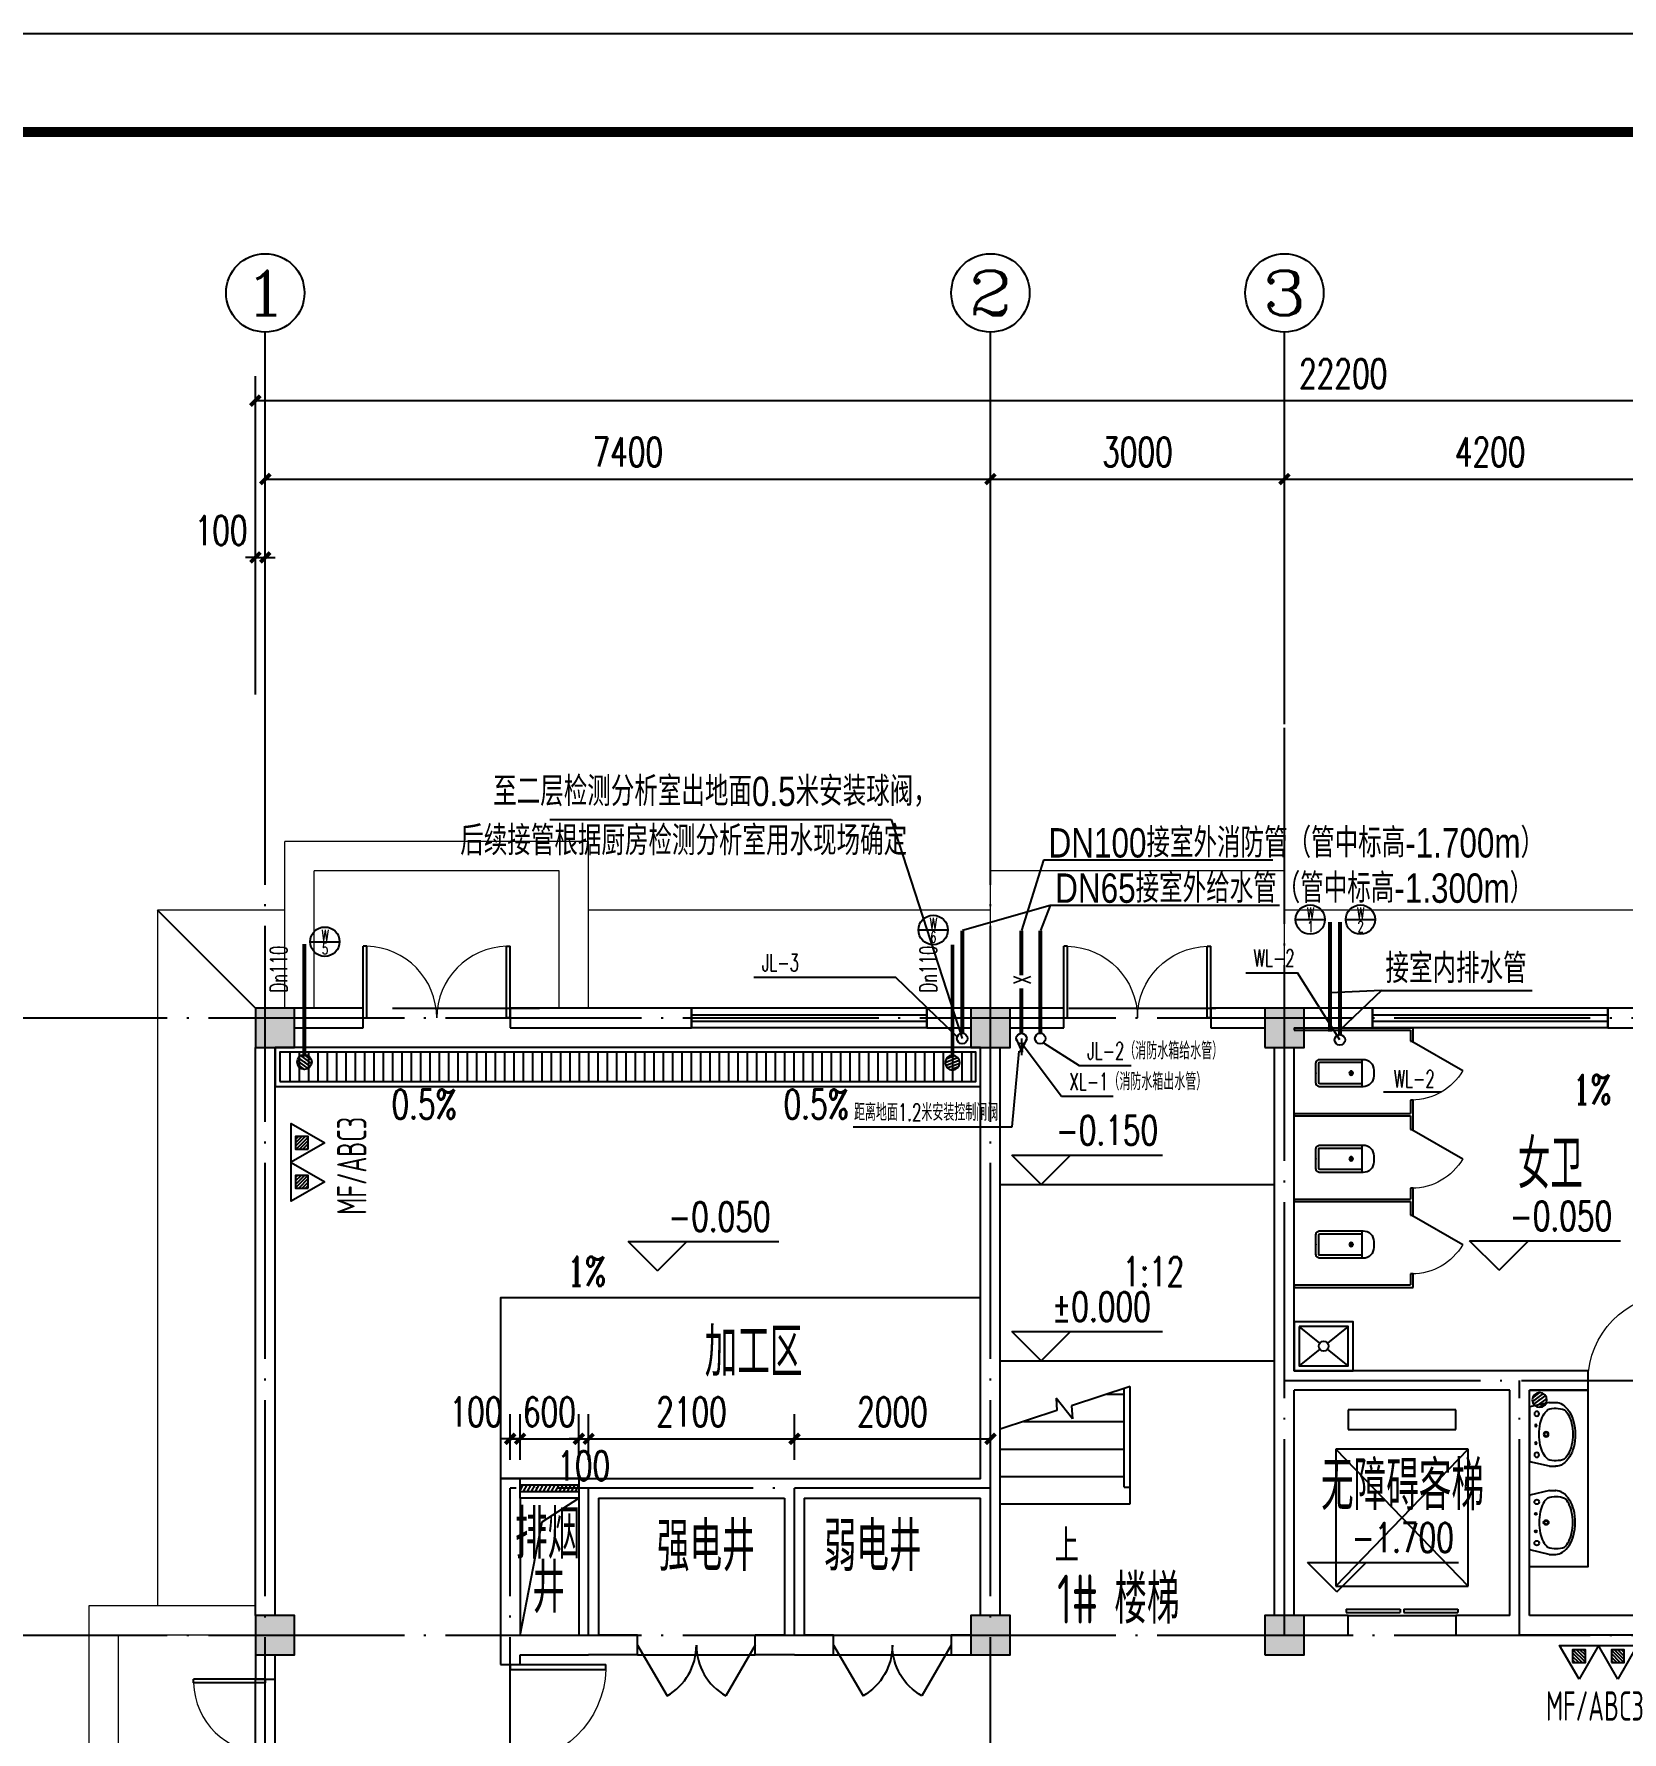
# Model space of a CAD drawing. Extents: x 6128144 to 12201635, y -1670122 to -706096.
# Drawn here: x 6305283 to 6321488, y -728671 to -711340 of the extents above; entities that cross this region are included whole.
import ezdxf
from ezdxf.enums import TextEntityAlignment as Align

# ---------------------------------------------------------------- set-up
doc = ezdxf.new("R2010")
doc.units = 0
doc.header["$LTSCALE"] = 1000
doc.header["$MEASUREMENT"] = 0
doc.linetypes.add('DASH', pattern=[0.35, 0.25, -0.1])
doc.linetypes.add('DOTE', pattern=[2.42, 2, -0.2, 0.02, -0.2])
doc.layers.get('0').update_dxf_attribs({"linetype": 'CONTINUOUS'})
doc.layers.get('Defpoints').update_dxf_attribs({"linetype": 'CONTINUOUS'})
for name, color, linetype in [('AXIS', 3, 'CONTINUOUS'), ('AXIS_TEXT', 7, 'CONTINUOUS'), ('COLUMN', 9, 'CONTINUOUS'), ('DIM_ELEV', 3, 'CONTINUOUS'), ('DIM_SYMB', 3, 'CONTINUOUS'), ('DOTE', 252, 'CONTINUOUS'), ('LATRINE', 6, 'CONTINUOUS'), ('LVTRY', 6, 'CONTINUOUS'), ('PIPE-给水', 3, 'CONTINUOUS'), ('PUB_DIM', 3, 'CONTINUOUS'), ('PUB_HATCH', 8, 'CONTINUOUS'), ('PUB_TEXT', 7, 'CONTINUOUS'), ('PUB_TITLE', 4, 'CONTINUOUS'), ('STAIR', 5, 'CONTINUOUS'), ('TEXT_污水', 7, 'CONTINUOUS'), ('TEXT_给水', 7, 'CONTINUOUS'), ('TWT_LEAD', 3, 'CONTINUOUS'), ('VPIPE_DIM', 3, 'CONTINUOUS'), ('WALL', 2, 'CONTINUOUS'), ('WINDOW', 4, 'CONTINUOUS'), ('回水', 2, 'DASH'), ('填充', 251, 'CONTINUOUS'), ('排水', 221, 'CONTINUOUS')]:
    doc.layers.add(name, color=color, linetype=linetype)
doc.styles.add('_TCH_AXIS', font='COMPLEX', dxfattribs={"bigfont": 'GBCBIG'})
doc.styles.add('_TCH_DIM', font='SIMPLEX', dxfattribs={"bigfont": 'GBCBIG'})
doc.styles.add('_TCH_DIM_T3', font='SIMPLEX', dxfattribs={"width": 0.705882, "bigfont": 'GBCBIG'})
doc.styles.add('_TWT_PIPEDN', font='yb.shx', dxfattribs={"width": 0.8, "height": 3, "bigfont": 'HZTXT.shx'})
doc.styles.add('_TWT_WELL', font='romans.shx', dxfattribs={"width": 0.8, "height": 3, "bigfont": 'HZTXT.shx'})
doc.styles.add('COMPLEX', font='COMPLEX')
doc.styles.add('schuco', font='sceie.shx', dxfattribs={"width": 0.7, "bigfont": 'sceic.shx'})
doc.styles.add('TG_LINETYPE', font='SIMPLEX', dxfattribs={"width": 0.8, "height": 3, "bigfont": 'HZTXT'})
doc.styles.add('X02W-L0100$0$_TWT_SERIAL', font='SIMPLEX', dxfattribs={"width": 0.8, "height": 3.5, "bigfont": 'HZTXT'})
doc.styles.add('样式 1', font='sceie.shx', dxfattribs={"width": 0.7, "bigfont": 'sceic.shx'})
doc.linetypes.add('TG_J', pattern='A,2,-0.3,["J",TG_LINETYPE,S=0.1,R=0,X=-0.23,Y=-0.15],0', length=2.3)
doc.dimstyles.new('_TCH_ARCH&&100', dxfattribs={"dimtxt": 297.5, "dimasz": 100, "dimexe": 250, "dimexo": 300, "dimgap": 126.25, "dimtad": 1, "dimdec": 0, "dimzin": 0, "dimdsep": 46, "dimtxsty": '_TCH_DIM_T3', "dimblk": 'ARCHTICK', "dimcen": 0.09, "dimclrt": 7, "dimazin": 2, "dimtfac": 1, "dimtdec": 0, "dimtix": 1, "dimtmove": 2, "dimatfit": 3, "dimfxl": 0, "dimtolj": 1, "dimtzin": 0, "dimarcsym": 0})

# ---------------------------------------------------------------- blocks, each defined once
blk = doc.blocks.new('$lvtry$00000171')
at = {"layer": '排水'}
for p, q in [((-74, 11), (-11, 74)), ((-70, -27), (27, 70)), ((-53, -53), (53, 53)), ((-27, -70), (70, 27)), ((11, -74), (74, -11))]:
    blk.add_line(p, q, dxfattribs=at)
blk.add_circle((0, 0), 75, dxfattribs=at)
blk.add_point((0, 0), dxfattribs=at)
blk = doc.blocks.new('$TCHSYS$APDOOR2D')
blk.add_line((0.5, 0), (0, 0.866))
at = {"lineweight": 13}
blk.add_arc((0.5, 0), 1, 120, 180, dxfattribs=at)
blk = doc.blocks.new('$lvtry$00000200')
at = {"color": 0}
for p, q in [((-110, -40), (-110, -470)), ((100, -30), (-100, -30)), ((110, -470), (110, -40))]:
    blk.add_line(p, q, dxfattribs=at)
blk.add_lwpolyline([(100, 0), (-100, 0, 0.414214), (-140, -40), (-140, -480, 0.414214), (-30, -590), (30, -590, 0.414214), (140, -480), (140, -40, 0.414214)], format="xyb", close=True, dxfattribs=at)
blk.add_lwpolyline([(140, -470), (-140, -470)], dxfattribs=at)
blk.add_circle((0, -359), 20, dxfattribs=at)
for centre, start, end in [((-100, -40), 90, 180), ((100, -40), 0, 90)]:
    blk.add_arc(centre, 10, start, end, dxfattribs=at)
for p in [(0, 0), (0, -359)]:
    blk.add_point(p, dxfattribs=at)
blk = doc.blocks.new('$plan$00000344')
for p, q in [((-280, -10), (-280, 0)), ((280, 0), (280, -10)), ((-251, -189), (-251, -186)), ((-248, -183), (-250, -185))]:
    blk.add_line(p, q)
for points in [[(-280, 0), (280, 0)], [(-326, -200), (-280, -5)], [(326, -204), (280, -5)]]:
    blk.add_lwpolyline(points)
for points in [[(253, -188, 0.098208), (193, -141, 0.066287), (110, -111, 0.052428), (0, -100, 0.052428), (-110, -111, 0.066287), (-193, -141, 0.093876), (-251, -186, 0.171377)], [(-326, -200, 0.008223), (-326, -204, 0.149285)], [(-326, -266, 0.149285), (-304, -337, 0.107079), (-231, -408, 0.075625), (-131, -450, 0.062436), (-1, -467, 0.062436), (130, -452, 0.075625), (230, -410, 0.107079), (304, -339, 0.149285), (326, -268, 0.005205), (326, -266, 0.086596)], [(-250, -358, 0.091341), (-193, -401, 0.066287), (-110, -431, 0.052428), (0, -442, 0.052428), (110, -431, 0.066287), (193, -401, 0.091756), (250, -358, 0.171377)]]:
    blk.add_lwpolyline(points, format="xyb")
at = {"flags": 128}
for points in [[(-326, -204), (-326, -268)], [(326, -204), (326, -268)]]:
    blk.add_lwpolyline(points, dxfattribs=at)
for points in [[(-253, -188, 0.172546), (-250, -358, 0.726395)], [(253, -188, -0.172546), (250, -358, -0.726395)]]:
    blk.add_lwpolyline(points, format="xyb", dxfattribs=at)
for centre, radius in [((-210, -75), 24), ((-210, -75), 24), ((-210, -75), 24), ((-90, -65), 10), ((0, -170), 25), ((90, -65), 10), ((210, -75), 24)]:
    blk.add_circle(centre, radius)
at = {"lineweight": 13}
blk.add_circle((0, -170), 15, dxfattribs=at)
blk.add_arc((-250, -186), 1, 131.3224, 180)
blk = doc.blocks.new('_LV12')
for p, q in [((-250, -50), (-39, -219)), ((39, -219), (250, -50)), ((-250, -450), (-39, -281)), ((39, -281), (250, -450))]:
    blk.add_line(p, q)
for points in [[(300, -500), (300, 0), (-300, 0), (-300, -500)], [(250, -450), (250, -50), (-250, -50), (-250, -450)]]:
    blk.add_lwpolyline(points, close=True)
blk.add_circle((0, -250), 50)
blk = doc.blocks.new('$TCHSYS$LDOR22D')
for p, q in [((-0.517, 0.833), (-0.017, 0.833)), ((-0.517, 0.833), (-0.517, 0.667)), ((-0.017, 0.833), (-0.017, 0.667)), ((0.017, 0.833), (0.017, 0.667)), ((0.017, 0.833), (0.517, 0.833)), ((0.517, 0.833), (0.517, 0.667)), ((-0.517, 0.667), (-0.017, 0.667)), ((0.017, 0.667), (0.517, 0.667)), ((-0.5, 0.5), (0.5, 0.5))]:
    blk.add_line(p, q)
blk = doc.blocks.new('_ArchTick')
at = {"color": 0, "linetype": 'ByBlock', "const_width": 0.4}
blk.add_lwpolyline([(-0.5, -0.5), (0.5, 0.5)], dxfattribs=at)
blk = doc.blocks.new('*D2842')
at = {"layer": 'Defpoints', "color": 0}
for p in [(6310243, -725678), (6310143, -726192), (6310243, -726192)]:
    blk.add_point(p, dxfattribs=at)
at = {"layer": 'PUB_DIM', "color": 0, "lineweight": -2}
for p, q in [((6310143, -725892), (6310143, -725428)), ((6310243, -725892), (6310243, -725428)), ((6310143, -725678), (6310043, -725678)), ((6310143, -725678), (6310243, -725678)), ((6310243, -725678), (6310343, -725678))]:
    blk.add_line(p, q, dxfattribs=at)
at = {"layer": 'PUB_DIM', "color": 0, "lineweight": -2, "xscale": 100, "yscale": 100, "zscale": 100}
blk.add_blockref('_ArchTick', (6310143, -725678), dxfattribs=at)
at = {"layer": 'PUB_DIM', "color": 0, "lineweight": -2, "xscale": 100, "yscale": 100, "zscale": 100, "rotation": 180}
blk.add_blockref('_ArchTick', (6310243, -725678), dxfattribs=at)
at = {"layer": 'PUB_DIM', "color": 7, "insert": (6309793, -725403), "char_height": 297.5, "attachment_point": 5, "style": '_TCH_DIM_T3'}
blk.add_mtext('\\A1;100', dxfattribs=at)
blk = doc.blocks.new('*D2843')
at = {"layer": 'Defpoints', "color": 0}
for p in [(6310843, -725678), (6310243, -726192), (6310843, -726192)]:
    blk.add_point(p, dxfattribs=at)
at = {"layer": 'PUB_DIM', "color": 0, "lineweight": -2}
for p, q in [((6310243, -725892), (6310243, -725428)), ((6310843, -725892), (6310843, -725428)), ((6310243, -725678), (6310143, -725678)), ((6310243, -725678), (6310843, -725678)), ((6310843, -725678), (6310943, -725678))]:
    blk.add_line(p, q, dxfattribs=at)
at = {"layer": 'PUB_DIM', "color": 0, "lineweight": -2, "xscale": 100, "yscale": 100, "zscale": 100}
blk.add_blockref('_ArchTick', (6310243, -725678), dxfattribs=at)
at = {"layer": 'PUB_DIM', "color": 0, "lineweight": -2, "xscale": 100, "yscale": 100, "zscale": 100, "rotation": 180}
blk.add_blockref('_ArchTick', (6310843, -725678), dxfattribs=at)
at = {"layer": 'PUB_DIM', "color": 7, "insert": (6310543, -725403), "char_height": 297.5, "attachment_point": 5, "style": '_TCH_DIM_T3'}
blk.add_mtext('\\A1;600', dxfattribs=at)
blk = doc.blocks.new('*D2844')
at = {"layer": 'Defpoints', "color": 0}
for p in [(6310943, -725678), (6310843, -726192), (6310943, -726192)]:
    blk.add_point(p, dxfattribs=at)
at = {"layer": 'PUB_DIM', "color": 0, "lineweight": -2}
for p, q in [((6310843, -725892), (6310843, -725428)), ((6310943, -725892), (6310943, -725428)), ((6310843, -725678), (6310743, -725678)), ((6310843, -725678), (6310943, -725678)), ((6310943, -725678), (6311043, -725678))]:
    blk.add_line(p, q, dxfattribs=at)
at = {"layer": 'PUB_DIM', "color": 0, "lineweight": -2, "xscale": 100, "yscale": 100, "zscale": 100}
blk.add_blockref('_ArchTick', (6310843, -725678), dxfattribs=at)
at = {"layer": 'PUB_DIM', "color": 0, "lineweight": -2, "xscale": 100, "yscale": 100, "zscale": 100, "rotation": 180}
blk.add_blockref('_ArchTick', (6310943, -725678), dxfattribs=at)
at = {"layer": 'PUB_DIM', "color": 7, "insert": (6310893, -725953), "char_height": 297.5, "attachment_point": 5, "style": '_TCH_DIM_T3'}
blk.add_mtext('\\A1;100', dxfattribs=at)
blk = doc.blocks.new('*D2845')
at = {"layer": 'Defpoints', "color": 0}
for p in [(6313043, -725678), (6310943, -726192), (6313043, -726192)]:
    blk.add_point(p, dxfattribs=at)
at = {"layer": 'PUB_DIM', "color": 0, "lineweight": -2}
for p, q in [((6310943, -725892), (6310943, -725428)), ((6313043, -725892), (6313043, -725428)), ((6310943, -725678), (6313043, -725678))]:
    blk.add_line(p, q, dxfattribs=at)
at = {"layer": 'PUB_DIM', "color": 0, "lineweight": -2, "xscale": 100, "yscale": 100, "zscale": 100, "rotation": 180}
blk.add_blockref('_ArchTick', (6310943, -725678), dxfattribs=at)
at = {"layer": 'PUB_DIM', "color": 0, "lineweight": -2, "xscale": 100, "yscale": 100, "zscale": 100}
blk.add_blockref('_ArchTick', (6313043, -725678), dxfattribs=at)
at = {"layer": 'PUB_DIM', "color": 7, "insert": (6311993, -725403), "char_height": 297.5, "attachment_point": 5, "style": '_TCH_DIM_T3'}
blk.add_mtext('\\A1;2100', dxfattribs=at)
blk = doc.blocks.new('*D2846')
at = {"layer": 'Defpoints', "color": 0}
for p in [(6315043, -725678), (6313043, -726192), (6315043, -726192)]:
    blk.add_point(p, dxfattribs=at)
at = {"layer": 'PUB_DIM', "color": 0, "lineweight": -2}
for p, q in [((6313043, -725892), (6313043, -725428)), ((6315043, -725892), (6315043, -725428)), ((6313043, -725678), (6315043, -725678))]:
    blk.add_line(p, q, dxfattribs=at)
at = {"layer": 'PUB_DIM', "color": 0, "lineweight": -2, "xscale": 100, "yscale": 100, "zscale": 100, "rotation": 180}
blk.add_blockref('_ArchTick', (6313043, -725678), dxfattribs=at)
at = {"layer": 'PUB_DIM', "color": 0, "lineweight": -2, "xscale": 100, "yscale": 100, "zscale": 100}
blk.add_blockref('_ArchTick', (6315043, -725678), dxfattribs=at)
at = {"layer": 'PUB_DIM', "color": 7, "insert": (6314043, -725403), "char_height": 297.5, "attachment_point": 5, "style": '_TCH_DIM_T3'}
blk.add_mtext('\\A1;2000', dxfattribs=at)
blk = doc.blocks.new('*D2888')
at = {"layer": 'Defpoints', "color": 0}
for p in [(6307643, -716682), (6307543, -718382), (6307643, -718382)]:
    blk.add_point(p, dxfattribs=at)
at = {"layer": 'PUB_DIM', "color": 0, "lineweight": -2}
for p, q in [((6307543, -718082), (6307543, -716432)), ((6307643, -718082), (6307643, -716432)), ((6307543, -716682), (6307443, -716682)), ((6307543, -716682), (6307643, -716682)), ((6307643, -716682), (6307743, -716682))]:
    blk.add_line(p, q, dxfattribs=at)
at = {"layer": 'PUB_DIM', "color": 0, "lineweight": -2, "xscale": 100, "yscale": 100, "zscale": 100}
blk.add_blockref('_ArchTick', (6307543, -716682), dxfattribs=at)
at = {"layer": 'PUB_DIM', "color": 0, "lineweight": -2, "xscale": 100, "yscale": 100, "zscale": 100, "rotation": 180}
blk.add_blockref('_ArchTick', (6307643, -716682), dxfattribs=at)
at = {"layer": 'PUB_DIM', "color": 7, "insert": (6307193, -716407), "char_height": 297.5, "attachment_point": 5, "style": '_TCH_DIM_T3'}
blk.add_mtext('\\A1;100', dxfattribs=at)
blk = doc.blocks.new('_FZH')
blk.add_lwpolyline([(-0.5, -0.5), (0.5, -0.5), (0.5, 0.5), (-0.5, 0.5)], close=True)
at = {"layer": 'PUB_HATCH'}
blk.add_solid([(-0.5, -0.5), (0.5, -0.5), (-0.5, 0.5), (0.5, 0.5)], dxfattribs=at)
blk = doc.blocks.new('*D2992')
at = {"layer": 'AXIS', "color": 0, "lineweight": -2}
for p, q in [((6307643, -718082), (6307643, -715632)), ((6315043, -718082), (6315043, -715632)), ((6307643, -715882), (6315043, -715882))]:
    blk.add_line(p, q, dxfattribs=at)
at = {"layer": 'Defpoints', "color": 0}
for p in [(6315043, -715882), (6307643, -718382), (6315043, -718382)]:
    blk.add_point(p, dxfattribs=at)
at = {"layer": 'AXIS', "color": 0, "lineweight": -2, "xscale": 100, "yscale": 100, "zscale": 100, "rotation": 180}
blk.add_blockref('_ArchTick', (6307643, -715882), dxfattribs=at)
at = {"layer": 'AXIS', "color": 0, "lineweight": -2, "xscale": 100, "yscale": 100, "zscale": 100}
blk.add_blockref('_ArchTick', (6315043, -715882), dxfattribs=at)
at = {"layer": 'AXIS', "color": 7, "insert": (6311343, -715607), "char_height": 297.5, "attachment_point": 5, "style": '_TCH_DIM_T3'}
blk.add_mtext('\\A1;7400', dxfattribs=at)
blk = doc.blocks.new('*D2993')
at = {"layer": 'AXIS', "color": 0, "lineweight": -2}
for p, q in [((6315043, -718082), (6315043, -715632)), ((6318043, -718082), (6318043, -715632)), ((6315043, -715882), (6318043, -715882))]:
    blk.add_line(p, q, dxfattribs=at)
at = {"layer": 'Defpoints', "color": 0}
for p in [(6318043, -715882), (6315043, -718382), (6318043, -718382)]:
    blk.add_point(p, dxfattribs=at)
at = {"layer": 'AXIS', "color": 0, "lineweight": -2, "xscale": 100, "yscale": 100, "zscale": 100, "rotation": 180}
blk.add_blockref('_ArchTick', (6315043, -715882), dxfattribs=at)
at = {"layer": 'AXIS', "color": 0, "lineweight": -2, "xscale": 100, "yscale": 100, "zscale": 100}
blk.add_blockref('_ArchTick', (6318043, -715882), dxfattribs=at)
at = {"layer": 'AXIS', "color": 7, "insert": (6316543, -715607), "char_height": 297.5, "attachment_point": 5, "style": '_TCH_DIM_T3'}
blk.add_mtext('\\A1;3000', dxfattribs=at)
blk = doc.blocks.new('*D2994')
at = {"layer": 'AXIS', "color": 0, "lineweight": -2}
for p, q in [((6318043, -718082), (6318043, -715632)), ((6322243, -718082), (6322243, -715632)), ((6318043, -715882), (6322243, -715882))]:
    blk.add_line(p, q, dxfattribs=at)
at = {"layer": 'Defpoints', "color": 0}
for p in [(6322243, -715882), (6318043, -718382), (6322243, -718382)]:
    blk.add_point(p, dxfattribs=at)
at = {"layer": 'AXIS', "color": 0, "lineweight": -2, "xscale": 100, "yscale": 100, "zscale": 100, "rotation": 180}
blk.add_blockref('_ArchTick', (6318043, -715882), dxfattribs=at)
at = {"layer": 'AXIS', "color": 0, "lineweight": -2, "xscale": 100, "yscale": 100, "zscale": 100}
blk.add_blockref('_ArchTick', (6322243, -715882), dxfattribs=at)
at = {"layer": 'AXIS', "color": 7, "insert": (6320143, -715607), "char_height": 297.5, "attachment_point": 5, "style": '_TCH_DIM_T3'}
blk.add_mtext('\\A1;4200', dxfattribs=at)
blk = doc.blocks.new('*D2997')
at = {"layer": 'AXIS', "color": 0, "lineweight": -2}
for p, q in [((6307543, -718082), (6307543, -714832)), ((6329743, -718082), (6329743, -714832)), ((6307543, -715082), (6329743, -715082))]:
    blk.add_line(p, q, dxfattribs=at)
at = {"layer": 'Defpoints', "color": 0}
for p in [(6329743, -715082), (6307543, -718382), (6329743, -718382)]:
    blk.add_point(p, dxfattribs=at)
at = {"layer": 'AXIS', "color": 0, "lineweight": -2, "xscale": 100, "yscale": 100, "zscale": 100, "rotation": 180}
blk.add_blockref('_ArchTick', (6307543, -715082), dxfattribs=at)
at = {"layer": 'AXIS', "color": 0, "lineweight": -2, "xscale": 100, "yscale": 100, "zscale": 100}
blk.add_blockref('_ArchTick', (6329743, -715082), dxfattribs=at)
at = {"layer": 'AXIS', "color": 7, "insert": (6318643, -714807), "char_height": 297.5, "attachment_point": 5, "style": '_TCH_DIM_T3'}
blk.add_mtext('\\A1;22200', dxfattribs=at)
blk = doc.blocks.new('_AXISO')
blk.add_circle((0, 0), 0.5)
at = {"layer": 'AXIS_TEXT', "style": 'COMPLEX', "width": 1.041667}
blk.add_attdef('A', text='', height=0.56, dxfattribs=at).set_placement((-0.25, -0.28), (0.25, -0.28), align=Align.FIT)
blk = doc.blocks.new('$WINLIB2D$00000039')
at = {"color": 0}
for points in [[(-0.5, 0.5), (-0.5, -0.5)], [(0.5, 0.5), (-0.5, 0.5)], [(0.5, -0.5), (0.5, 0.5)], [(-0.5, 0.167), (0.5, 0.167)], [(-0.452, -0.167), (-0.5, 0.084)], [(-0.384, -0.167), (-0.448, 0.167)], [(-0.316, -0.167), (-0.38, 0.167)], [(-0.248, -0.167), (-0.312, 0.167)], [(-0.18, -0.167), (-0.244, 0.167)], [(-0.112, -0.167), (-0.176, 0.167)], [(-0.044, -0.167), (-0.108, 0.167)], [(0.024, -0.167), (-0.04, 0.167)], [(0.092, -0.167), (0.028, 0.167)], [(0.16, -0.167), (0.096, 0.167)], [(0.228, -0.167), (0.164, 0.167)], [(0.296, -0.167), (0.232, 0.167)], [(0.364, -0.167), (0.3, 0.167)], [(0.432, -0.167), (0.368, 0.167)], [(0.5, -0.167), (0.436, 0.167)], [(-0.5, -0.167), (0.5, -0.167)], [(0.5, -0.5), (-0.5, -0.5)]]:
    blk.add_lwpolyline(points, dxfattribs=at)
blk = doc.blocks.new('$ATTACHMENT$00000214')
h = blk.add_hatch()
h.set_pattern_fill('ANSI31', color=256, scale=200, style=0)
h.set_pattern_definition([(45, (-38543.802, -6842.639), (-17.67767, 17.67767), [])])
h.paths.add_polyline_path([(-65, 2), (65, 2), (65, -128), (-65, -128)])
for points in [[(0, 172), (-198, -172), (198, -172)], [(-65, 2), (65, 2), (65, -128), (-65, -128)]]:
    blk.add_lwpolyline(points, close=True)

msp = doc.modelspace()

# ---------------------------------------------------------------- hatches: boundary and pattern name
at = {"layer": '填充', "linetype": 'ByBlock'}
h = msp.add_hatch(dxfattribs=at)
h.set_pattern_fill('LINE', color=256, scale=100, angle=90)
h.set_pattern_definition([(90, (-38245577.13, -1801751.78), (-95.25, 6e-15), [])])
h.paths.add_polyline_path([(6314893.1, -721732.4), (6307893.1, -721732.4), (6307893.1, -722032.4), (6314893.1, -722032.4)])

# ---------------------------------------------------------------- linework, layer by layer
at = {"color": 0}
for p, q in [((6310545.5, -719356), (6314030.7, -719356)), ((6314030.7, -719356), (6314755.4, -721592.1)), ((6315585.5, -719772.8), (6315359.1, -720491.2)), ((6317923.9, -719772.8), (6315585.5, -719772.8)), ((6315653.1, -720235), (6314756.8, -720490.5)), ((6315653.1, -720235), (6315552.6, -720490.5)), ((6317991.6, -720235), (6315653.1, -720235)), ((6317649.5, -720921.3), (6318177.9, -720921.3)), ((6318609.2, -721606.4), (6318177.9, -720921.3)), ((6319034.6, -721102.8), (6318508.8, -721124.9)), ((6319034.6, -721102.8), (6318609.2, -721507.4)), ((6319034.6, -721102.8), (6320569.7, -721102.8)), ((6315305.6, -721596.2), (6315359.3, -721720.5)), ((6315359.3, -721592.9), (6315359.3, -721761)), ((6315359.3, -721720.5), (6315413.1, -721595.5)), ((6315365.7, -721646.3), (6315768.5, -722182.4)), ((6315266.3, -722493.9), (6315336.1, -721720.5)), ((6315336.1, -721720.5), (6315377.5, -721720.5)), ((6315768.5, -722182.4), (6316296.9, -722182.4)), ((6319643.1, -722139.5), (6319054, -722139.5)), ((6313643.5, -722493.9), (6315266.3, -722493.9)), ((6315143.1, -723082.4), (6317943.1, -723082.4)), ((6315143.1, -724882.4), (6317943.1, -724882.4)), ((6311443.2, -727782.4), (6311743.2, -728302)), ((6312643.2, -727782.4), (6312343.2, -728302))]:
    msp.add_line(p, q, dxfattribs=at)
for p, q in [((6308643.1, -721382.4), (6308643.1, -720651.2)), ((6308680.6, -720651.2), (6308643.1, -720651.2)), ((6308680.6, -721382.4), (6308680.6, -720651.2)), ((6310105.6, -721382.4), (6310105.6, -720651.2)), ((6310105.6, -720651.2), (6310143.1, -720651.2)), ((6310143.1, -721382.4), (6310143.1, -720651.2)), ((6308643.1, -721382.4), (6308680.6, -721382.4)), ((6310143.1, -721382.4), (6310105.6, -721382.4)), ((6307643.1, -728132.4), (6306911.9, -728132.4)), ((6306911.9, -728169.9), (6306911.9, -728132.4)), ((6307643.1, -728169.9), (6306911.9, -728169.9)), ((6307643.1, -728132.4), (6307643.1, -728169.9))]:
    msp.add_line(p, q)
at = {"extrusion": (0, 0, -1)}
for p, q in [((6315793.1, -721382.4), (6315793.1, -720651.2)), ((6315830.6, -720651.2), (6315793.1, -720651.2)), ((6315830.6, -721382.4), (6315830.6, -720651.2)), ((6317255.6, -721382.4), (6317255.6, -720651.2)), ((6317255.6, -720651.2), (6317293.1, -720651.2)), ((6317293.1, -721382.4), (6317293.1, -720651.2)), ((6315793.1, -721382.4), (6315830.6, -721382.4)), ((6317293.1, -721382.4), (6317255.6, -721382.4)), ((6310143.1, -727982.4), (6310143.1, -728032.4)), ((6310143.1, -727982.4), (6311118.1, -727982.4)), ((6310143.1, -728032.4), (6311118.1, -728032.4)), ((6311118.1, -728032.4), (6311118.1, -727982.4))]:
    msp.add_line(p, q, dxfattribs=at)
at = {"color": 0, "extrusion": (0, 0, -1)}
for p, q in [((6311993.4, -721282.4), (6311993.4, -721482.4)), ((6314393.4, -721282.4), (6311993.4, -721282.4)), ((6314393.4, -721482.4), (6314393.4, -721282.4)), ((6318943.1, -721282.4), (6318943.1, -721482.4)), ((6321343.1, -721282.4), (6318943.1, -721282.4)), ((6321343.1, -721482.4), (6321343.1, -721282.4)), ((6311993.4, -721349.1), (6314393.4, -721349.1)), ((6311993.4, -721415.8), (6314393.4, -721415.8)), ((6314393.4, -721482.4), (6311993.4, -721482.4)), ((6318943.1, -721349.1), (6321343.1, -721349.1)), ((6318943.1, -721415.8), (6321343.1, -721415.8)), ((6321343.1, -721482.4), (6318943.1, -721482.4)), ((6313443.2, -727782.4), (6313743.2, -728302)), ((6314643.2, -727782.4), (6314343.2, -728302))]:
    msp.add_line(p, q, dxfattribs=at)
at = {"linetype": 'ByBlock'}
for points in [[(6307743.1, -722082.4), (6314943.1, -722082.4), (6314943.1, -721682.4), (6307743.1, -721682.4)], [(6307793.1, -722032.4), (6314893.1, -722032.4), (6314893.1, -721732.4), (6307793.1, -721732.4)]]:
    msp.add_lwpolyline(points, close=True, dxfattribs=at)
at = {"linetype": 'ByBlock', "const_width": 0.01, "flags": 128}
for points in [[(6314843.1, -721682.4), (6307943.1, -721682.4)], [(6314943.1, -722082.4), (6307743.1, -722082.4)]]:
    msp.add_lwpolyline(points, dxfattribs=at)
at = {"color": 0}
msp.add_lwpolyline([(6310243.1, -727682.4), (6310468.4, -726525.5), (6310843.1, -726282.4)], dxfattribs=at)
for centre in [(6314755.4, -721592.1), (6315359.3, -721592.9), (6318609.2, -721606.4)]:
    msp.add_circle(centre, 53.8, dxfattribs=at)
at = {"lineweight": 13}
for centre, start, end in [((6308661.9, -721382.4), 0, 88.53072), ((6310124.4, -721382.4), 91.46928, 180), ((6307643.1, -728151.2), 181.46928, 270)]:
    msp.add_arc(centre, 731.2, start, end, dxfattribs=at)
at = {"lineweight": 13, "extrusion": (0, 0, -1)}
for centre, radius, start, end in [((-6315811.9, -721382.4), 731.2, 91.46928, 180), ((-6317274.4, -721382.4), 731.2, 360, 88.53072), ((-6322020.6, -725082.4), 877.5, 360, 88.53072), ((-6310143.1, -728007.4), 975, 181.46928, 270)]:
    msp.add_arc(centre, radius, start, end, dxfattribs=at)
at = {"color": 0}
for centre, start, end in [((6311443.2, -727782.4), 300, 0), ((6312643.2, -727782.4), 180, 240)]:
    msp.add_arc(centre, 600, start, end, dxfattribs=at)
at = {"color": 0, "extrusion": (0, 0, -1)}
for centre, start, end in [((-6313443.2, -727782.4), 180, 240), ((-6314643.2, -727782.4), 300, 0)]:
    msp.add_arc(centre, 600, start, end, dxfattribs=at)
at = {"layer": 'AXIS', "color": 0}
for p, q in [((6307643.1, -718382.4), (6307643.1, -714382.4)), ((6315043.1, -718382.4), (6315043.1, -714382.4)), ((6318043.1, -718382.4), (6318043.1, -714382.4))]:
    msp.add_line(p, q, dxfattribs=at)
at = {"layer": 'DIM_ELEV', "color": 0}
for p, q in [((6315560, -723082.4), (6315260, -722782.4)), ((6315260, -722782.4), (6316800.2, -722782.4)), ((6315560, -723082.4), (6315860, -722782.4)), ((6311645.1, -723963.6), (6311345.1, -723663.6)), ((6311345.1, -723663.6), (6312885.3, -723663.6)), ((6311645.1, -723963.6), (6311945.1, -723663.6)), ((6320232.7, -723957.7), (6319932.7, -723657.7)), ((6319932.7, -723657.7), (6321472.9, -723657.7)), ((6320232.7, -723957.7), (6320532.7, -723657.7)), ((6315560, -724882.4), (6315260, -724582.4)), ((6315260, -724582.4), (6316800.2, -724582.4)), ((6315560, -724882.4), (6315860, -724582.4)), ((6318578.6, -727239.2), (6318278.6, -726939.2)), ((6318278.6, -726939.2), (6319818.8, -726939.2)), ((6318578.6, -727239.2), (6318878.6, -726939.2))]:
    msp.add_line(p, q, dxfattribs=at)
at = {"layer": 'DIM_SYMB'}
for points in [[(6321394.8, -722044.5, 0, 0, 0), (6321584.1, -721879.5, 80, 0, 0), (6321810.2, -721682.3, 0, 0, 0)], [(6310890.9, -723714.9, 0, 0, 0), (6310890.9, -722939.5, 80, 0, 0), (6310890.9, -722639.5, 0, 0, 0)]]:
    msp.add_lwpolyline(points, format="xyseb", dxfattribs=at)
at = {"layer": 'DIM_SYMB', "color": 0}
for points in [[(6309604.5, -721886.1, 0, 0, 0), (6309069.6, -721886.1, 80, 0, 0), (6308769.6, -721886.1, 0, 0, 0)], [(6312940.1, -721886.1, 0, 0, 0), (6313474.9, -721886.1, 80, 0, 0), (6313774.9, -721886.1, 0, 0, 0)], [(6316696.5, -723718.1, 0, 0, 0), (6316696.5, -723414, 80, 0, 0), (6316696.5, -723114, 0, 0, 0)], [(6315805.6, -726482.4, 0, 0, 0), (6315805.6, -725802.4, 80, 0, 0), (6315805.6, -725502.4, 0, 0, 0)]]:
    msp.add_lwpolyline(points, format="xyseb", dxfattribs=at)
at = {"layer": 'DOTE', "linetype": 'DOTE'}
for p, q in [((6307643.1, -739382.4), (6307643.1, -718382.4)), ((6315043.1, -739382.4), (6315043.1, -718382.4)), ((6318043.1, -727682.4), (6318043.1, -718382.4)), ((6304643.1, -721382.4), (6332643.1, -721382.4)), ((6318043.1, -725082.4), (6326543.1, -725082.4)), ((6320443.1, -727682.4), (6320443.1, -725082.4)), ((6315043.1, -726182.4), (6310143.1, -726182.4)), ((6310143.1, -739382.4), (6310143.1, -726182.4)), ((6310943.1, -727682.4), (6310943.1, -726182.4)), ((6313043.1, -727682.4), (6313043.1, -726182.4)), ((6304643.1, -727682.4), (6332643.1, -727682.4))]:
    msp.add_line(p, q, dxfattribs=at)
at = {"layer": 'LATRINE'}
for p, q in [((6318143.1, -721482.4), (6319355.6, -721482.4)), ((6318143.1, -721482.4), (6318143.1, -721507.4)), ((6319355.6, -721619.9), (6319355.6, -721482.4)), ((6318143.1, -721507.4), (6319330.6, -721507.4)), ((6319330.6, -721507.4), (6319330.6, -721619.9)), ((6319330.6, -721619.9), (6319355.6, -721619.9)), ((6318143.1, -722357.4), (6319330.6, -722357.4)), ((6318143.1, -722357.4), (6318143.1, -722382.4)), ((6319355.6, -722219.9), (6319330.6, -722219.9)), ((6319330.6, -722219.9), (6319330.6, -722357.4)), ((6319355.6, -722369.9), (6319355.6, -722219.9)), ((6318143.1, -722382.4), (6319330.6, -722382.4)), ((6319330.6, -722382.4), (6319330.6, -722519.9)), ((6319330.6, -722519.9), (6319355.6, -722519.9)), ((6319355.6, -722519.9), (6319355.6, -722369.9)), ((6319355.6, -723119.9), (6319330.6, -723119.9)), ((6319330.6, -723119.9), (6319330.6, -723232.4)), ((6319355.6, -723244.9), (6319355.6, -723119.9)), ((6318143.1, -723232.4), (6319330.6, -723232.4)), ((6318143.1, -723232.4), (6318143.1, -723257.4)), ((6318143.1, -723257.4), (6319330.6, -723257.4)), ((6319330.6, -723257.4), (6319330.6, -723394.9)), ((6319330.6, -723394.9), (6319355.6, -723394.9)), ((6319355.6, -723394.9), (6319355.6, -723244.9)), ((6319355.6, -723994.9), (6319330.6, -723994.9)), ((6319330.6, -723994.9), (6319330.6, -724107.4)), ((6319355.6, -724132.4), (6319355.6, -723994.9)), ((6318143.1, -724107.4), (6319330.6, -724107.4)), ((6318143.1, -724107.4), (6318143.1, -724132.4)), ((6318143.1, -724132.4), (6319355.6, -724132.4))]:
    msp.add_line(p, q, dxfattribs=at)
msp.add_lwpolyline([(6320543.1, -726982.4), (6321143.1, -726982.4), (6321143.1, -725182.4), (6320543.1, -725182.4)], dxfattribs=at)
at = {"layer": 'PIPE-给水', "linetype": 'TG_J', "ltscale": 0.4, "const_width": 40}
for points in [[(6314756.8, -721541.3), (6314756.8, -720490.5)], [(6315552.6, -721541.3), (6315552.6, -720490.5)]]:
    msp.add_lwpolyline(points, dxfattribs=at)
at = {"layer": 'PIPE-给水', "color": 1, "linetype": 'TG_J', "ltscale": 0.4, "const_width": 40}
for points in [[(6315359.1, -720947.5), (6315359.1, -720491.2)], [(6315359.1, -721542), (6315359.1, -721079.2)]]:
    msp.add_lwpolyline(points, dxfattribs=at)
at = {"layer": 'PUB_TITLE', "color": 4}
msp.add_lwpolyline([(6289078.2, -753339.6), (6348478.2, -753339.6), (6348478.2, -711339.6), (6289078.2, -711339.6)], close=True, dxfattribs=at)
at = {"layer": 'PUB_TITLE', "color": 4, "const_width": 100}
msp.add_lwpolyline([(6291578.2, -752339.6), (6347478.2, -752339.6), (6347478.2, -712339.6), (6291578.2, -712339.6)], close=True, dxfattribs=at)
at = {"layer": 'STAIR', "linetype": 'ByBlock', "lineweight": 20}
for p, q in [((6310943.1, -719582.4), (6307843.1, -719582.4)), ((6307843.1, -721282.4), (6307843.1, -719582.4)), ((6310943.1, -721282.4), (6310943.1, -719582.4)), ((6310643.1, -719882.4), (6308143.1, -719882.4)), ((6308143.1, -721282.4), (6308143.1, -719882.4)), ((6310643.1, -721282.4), (6310643.1, -719882.4)), ((6318043.1, -719882.4), (6315043.1, -719882.4)), ((6315043.1, -721282.4), (6315043.1, -719882.4)), ((6318043.1, -721282.4), (6318043.1, -719882.4)), ((6315043.1, -720282.4), (6310943.1, -720282.4)), ((6305843.1, -727382.4), (6305843.1, -730382.4)), ((6307543.1, -727382.4), (6305843.1, -727382.4)), ((6307543.1, -727682.4), (6306143.1, -727682.4)), ((6306143.1, -727682.4), (6306143.1, -730082.4))]:
    msp.add_line(p, q, dxfattribs=at)
at = {"layer": 'STAIR', "linetype": 'ByBlock'}
msp.add_line((6307543.1, -721282.4), (6306543.1, -720282.4), dxfattribs=at)
at = {"layer": 'STAIR', "color": 0}
for p, q in [((6315879.6, -725475.3), (6315713.1, -725264.1)), ((6315713.1, -725264.1), (6315720.3, -725390.5)), ((6316468.1, -725144), (6315872, -725340.5)), ((6316230.3, -725222.4), (6316408.1, -725222.4)), ((6316408.1, -726172.4), (6316408.1, -725163.8)), ((6316468.1, -726172.4), (6316468.1, -725144)), ((6316468.1, -726172.4), (6316468.1, -725144)), ((6315720.3, -725390.5), (6315143.1, -725580.8)), ((6315872, -725340.5), (6315879.6, -725475.3)), ((6315143.1, -726342.4), (6315143.1, -725580.8)), ((6315381, -725502.4), (6316408.1, -725502.4)), ((6315143.1, -725782.4), (6316408.1, -725782.4)), ((6315143.1, -726062.4), (6316408.1, -726062.4)), ((6315143.1, -726342.4), (6316468.1, -726342.4)), ((6316408.1, -726172.4), (6316468.1, -726172.4)), ((6316468.1, -726342.4), (6316468.1, -726172.4))]:
    msp.add_line(p, q, dxfattribs=at)
at = {"layer": 'STAIR'}
for p, q in [((6318693.1, -725382.4), (6318693.1, -725582.4)), ((6319793.1, -725382.4), (6318693.1, -725382.4)), ((6319793.1, -725582.4), (6319793.1, -725382.4)), ((6318693.1, -725582.4), (6319793.1, -725582.4)), ((6318568.1, -725782.4), (6318568.1, -727182.4)), ((6319918.1, -725782.4), (6318568.1, -725782.4)), ((6318568.1, -725782.4), (6319918.1, -727182.4)), ((6318568.1, -727182.4), (6319918.1, -725782.4)), ((6319918.1, -727182.4), (6319918.1, -725782.4)), ((6318568.1, -727182.4), (6319918.1, -727182.4))]:
    msp.add_line(p, q, dxfattribs=at)
at = {"layer": 'STAIR', "linetype": 'ByBlock', "lineweight": 20}
for points in [[(6307843.1, -720282.4), (6306543.1, -720282.4), (6306543.1, -727382.4)], [(6330743.1, -727382.4), (6330743.1, -720282.4), (6318043.1, -720282.4)]]:
    msp.add_lwpolyline(points, dxfattribs=at)
at = {"layer": 'TEXT_污水'}
for p, q in [((6318156.2, -720378.4), (6318456.2, -720378.4)), ((6318668.4, -720378.4), (6318968.4, -720378.4)), ((6308101.6, -720604.2), (6308401.6, -720604.2)), ((6314308.7, -720484.5), (6314608.7, -720484.5))]:
    msp.add_line(p, q, dxfattribs=at)
for centre in [(6318306.2, -720378.4), (6318818.4, -720378.4), (6314458.7, -720484.5), (6308251.6, -720604.2)]:
    msp.add_circle(centre, 150, dxfattribs=at)
at = {"layer": 'TWT_LEAD', "color": 3}
for p, q in [((6312630.1, -720967.7), (6314073.4, -720967.7)), ((6314704.5, -721574.6), (6314073.4, -720967.7)), ((6315583.4, -721635.2), (6315950, -721868.1)), ((6315950, -721868.1), (6316478.4, -721868.1))]:
    msp.add_line(p, q, dxfattribs=at)
msp.add_circle((6315551.2, -721592.1), 53.8, dxfattribs=at)
at = {"layer": 'WALL', "linetype": 'ByBlock'}
for p, q in [((6308643.1, -721282.4), (6307943.1, -721282.4)), ((6308643.1, -721482.4), (6308643.1, -721282.4)), ((6311993.4, -721282.4), (6310143.1, -721282.4)), ((6310143.1, -721282.4), (6310143.1, -721482.4)), ((6311993.4, -721482.4), (6311993.4, -721282.4)), ((6314843.1, -721282.4), (6314393.4, -721282.4)), ((6314393.4, -721282.4), (6314393.4, -721482.4)), ((6315793.1, -721282.4), (6315243.1, -721282.4)), ((6315793.1, -721482.4), (6315793.1, -721282.4)), ((6317843.1, -721282.4), (6317293.1, -721282.4)), ((6317293.1, -721282.4), (6317293.1, -721482.4)), ((6318943.1, -721282.4), (6318243.1, -721282.4)), ((6318943.1, -721482.4), (6318943.1, -721282.4)), ((6322043.1, -721282.4), (6321343.1, -721282.4)), ((6321343.1, -721282.4), (6321343.1, -721482.4)), ((6307943.1, -721482.4), (6308643.1, -721482.4)), ((6310143.1, -721482.4), (6311993.4, -721482.4)), ((6314393.4, -721482.4), (6314843.1, -721482.4)), ((6315243.1, -721482.4), (6315793.1, -721482.4)), ((6317293.1, -721482.4), (6317843.1, -721482.4)), ((6318243.1, -721482.4), (6318943.1, -721482.4)), ((6321343.1, -721482.4), (6322043.1, -721482.4)), ((6307543.1, -727482.4), (6307543.1, -721682.4)), ((6307743.1, -727482.4), (6307743.1, -721682.4)), ((6314943.1, -726082.4), (6314943.1, -721682.4)), ((6315143.1, -726182.4), (6315143.1, -721682.4)), ((6317943.1, -725082.4), (6317943.1, -721682.4)), ((6318143.1, -724982.4), (6318143.1, -721682.4)), ((6317943.1, -727482.4), (6317943.1, -725082.4)), ((6320143.1, -724982.4), (6318143.1, -724982.4)), ((6320443.1, -724982.4), (6320143.1, -724982.4)), ((6321143.1, -724982.4), (6320443.1, -724982.4)), ((6321143.1, -725182.4), (6321143.1, -724982.4)), ((6320143.1, -725182.4), (6318143.1, -725182.4)), ((6318143.1, -727482.4), (6318143.1, -725182.4)), ((6320343.1, -725182.4), (6320143.1, -725182.4)), ((6320343.1, -727482.4), (6320343.1, -725182.4)), ((6320543.1, -727482.4), (6320543.1, -725182.4)), ((6320543.1, -725182.4), (6321143.1, -725182.4)), ((6310043.1, -726082.4), (6310043.1, -727682.4)), ((6310243.1, -726082.4), (6310043.1, -726082.4)), ((6310243.1, -726282.4), (6310243.1, -726082.4)), ((6310943.1, -726082.4), (6310843.1, -726082.4)), ((6310843.1, -726082.4), (6310843.1, -726282.4)), ((6310943.1, -726082.4), (6313043.1, -726082.4)), ((6313043.1, -726082.4), (6314943.1, -726082.4)), ((6310243.1, -726282.4), (6310243.1, -727682.4)), ((6310843.1, -726282.4), (6310843.1, -727682.4)), ((6311043.1, -726282.4), (6312943.1, -726282.4)), ((6311043.1, -726282.4), (6311043.1, -727682.4)), ((6312943.1, -726282.4), (6312943.1, -727682.4)), ((6313143.1, -726282.4), (6314943.1, -726282.4)), ((6313143.1, -726282.4), (6313143.1, -727682.4)), ((6314943.1, -727482.4), (6314943.1, -726282.4)), ((6315143.1, -727482.4), (6315143.1, -726182.4)), ((6318693.1, -727482.4), (6318243.1, -727482.4)), ((6318693.1, -727682.4), (6318693.1, -727482.4)), ((6320343.1, -727482.4), (6319793.1, -727482.4)), ((6319793.1, -727482.4), (6319793.1, -727682.4)), ((6322043.1, -727482.4), (6320543.1, -727482.4)), ((6310043.1, -727682.4), (6310043.1, -727982.4)), ((6310243.1, -727682.4), (6310843.1, -727682.4)), ((6311443.2, -727682.4), (6311043.1, -727682.4)), ((6311443.2, -727882.4), (6311443.2, -727682.4)), ((6312943.1, -727682.4), (6312643.2, -727682.4)), ((6312643.2, -727882.4), (6312643.2, -727682.4)), ((6313443.2, -727682.4), (6313143.1, -727682.4)), ((6313443.2, -727882.4), (6313443.2, -727682.4)), ((6314843.1, -727682.4), (6314643.2, -727682.4)), ((6314643.2, -727682.4), (6314643.2, -727882.4)), ((6318243.1, -727682.4), (6318693.1, -727682.4)), ((6319793.1, -727682.4), (6320443.1, -727682.4)), ((6322043.1, -727682.4), (6320443.1, -727682.4)), ((6307543.1, -727882.4), (6307543.1, -728132.4)), ((6307743.1, -728132.4), (6307743.1, -727882.4)), ((6310243.1, -727982.4), (6310243.1, -727882.4)), ((6310243.1, -727882.4), (6310943.1, -727882.4)), ((6311443.2, -727882.4), (6310943.1, -727882.4)), ((6313043.1, -727882.4), (6312643.2, -727882.4)), ((6313043.1, -727882.4), (6313443.2, -727882.4)), ((6314643.2, -727882.4), (6314843.1, -727882.4)), ((6310043.1, -727982.4), (6310243.1, -727982.4)), ((6307543.1, -728132.4), (6307743.1, -728132.4))]:
    msp.add_line(p, q, dxfattribs=at)
at = {"layer": 'WINDOW'}
for p, q in [((6308943.1, -721282.4), (6310443.1, -721282.4)), ((6313443.2, -727682.4), (6314643.2, -727682.4)), ((6311443.2, -727882.4), (6312643.2, -727882.4)), ((6313443.2, -727882.4), (6314643.2, -727882.4))]:
    msp.add_line(p, q, dxfattribs=at)
at = {"layer": 'WINDOW', "linetype": 'ByBlock'}
for p, q in [((6315843.1, -721282.4), (6317343.1, -721282.4)), ((6307543.1, -729632.4), (6307543.1, -728132.4)), ((6307743.1, -729632.4), (6307743.1, -728132.4))]:
    msp.add_line(p, q, dxfattribs=at)
at = {"layer": '回水', "const_width": 40}
for points in [[(6318508.8, -720401.5), (6318508.8, -721521.6)], [(6318609.2, -720401.5), (6318609.2, -721552.6)], [(6308042.4, -720627.3), (6308042.4, -721778.3)], [(6314655.7, -720634.5), (6314655.7, -721785.5)]]:
    msp.add_lwpolyline(points, dxfattribs=at)
at = {"layer": '填充', "linetype": 'ByBlock'}
msp.add_lwpolyline([(6310043.1, -726082.4), (6314943.1, -726082.4), (6314943.1, -724237.8), (6310043.1, -724237.8)], close=True, dxfattribs=at)

# ---------------------------------------------------------------- block references
at = {"layer": 'AXIS', "color": 0}
ref = msp.add_blockref('_AXISO', (6307643.1, -713982.4), dxfattribs=dict(at, xscale=800, yscale=800, zscale=800))
ref.add_attrib('A', '1', dxfattribs={"layer": 'AXIS_TEXT', "color": 0, "height": 452.5, "style": '_TCH_AXIS', "width": 2.333333}).set_placement((6307416.8, -714208.7), (6307869.4, -714208.7), align=Align.FIT)
ref = msp.add_blockref('_AXISO', (6315043.1, -713982.4), dxfattribs=dict(at, xscale=800, yscale=800, zscale=800))
ref.add_attrib('A', '2', dxfattribs={"layer": 'AXIS_TEXT', "color": 0, "height": 452.5, "style": '_TCH_AXIS', "width": 1.5}).set_placement((6314816.8, -714208.7), (6315269.4, -714208.7), align=Align.FIT)
ref = msp.add_blockref('_AXISO', (6318043.1, -713982.4), dxfattribs=dict(at, xscale=800, yscale=800, zscale=800))
ref.add_attrib('A', '3', dxfattribs={"layer": 'AXIS_TEXT', "color": 0, "height": 452.5, "style": '_TCH_AXIS', "width": 1.5}).set_placement((6317816.8, -714208.7), (6318269.4, -714208.7), align=Align.FIT)
at = {"layer": 'COLUMN', "linetype": 'ByBlock', "xscale": 400, "yscale": 400, "zscale": 400}
for p in [(6307743.1, -721482.4), (6315043.1, -721482.4), (6318043.1, -721482.4), (6307743.1, -727682.4), (6315043.1, -727682.4), (6318043.1, -727682.4)]:
    msp.add_blockref('_FZH', p, dxfattribs=at)
at = {"layer": 'LATRINE', "xscale": -600, "yscale": 600, "zscale": 25, "rotation": 270}
for p in [(6319343.1, -721919.9), (6319343.1, -722819.9), (6319343.1, -723694.9)]:
    msp.add_blockref('$TCHSYS$APDOOR2D', p, dxfattribs=at)
at = {"layer": 'LATRINE', "yscale": -1, "rotation": 270}
msp.add_blockref('$plan$00000344', (6320543.1, -725632.4), dxfattribs=at)
at = {"layer": 'LATRINE', "rotation": 90}
msp.add_blockref('$plan$00000344', (6320543.1, -726532.4), dxfattribs=at)
at = {"layer": 'LVTRY', "xscale": -1, "yscale": -1, "rotation": 278.654503455673}
msp.add_blockref('$lvtry$00000171', (6308043.3, -721832.4), dxfattribs=at)
at = {"layer": 'LVTRY', "yscale": -1}
for name, p, rotation in [('$lvtry$00000171', (6314655.7, -721839.3), 66.11978372814009), ('$lvtry$00000200', (6318365.2, -721944.9), 270), ('$lvtry$00000200', (6318365.2, -722819.9), 270), ('$lvtry$00000200', (6318365.2, -723694.9), 270), ('$lvtry$00000171', (6320646.6, -725281.5), 261.345496544327)]:
    msp.add_blockref(name, p, dxfattribs=dict(at, rotation=rotation))
at = {"layer": 'LVTRY', "rotation": 180}
msp.add_blockref('_LV12', (6318443.1, -724982.4), dxfattribs=at)
at = {"layer": 'VPIPE_DIM', "color": 7, "linetype": 'Continuous', "xscale": -1}
for p, rotation in [((6308079.5, -722657.5), 270), ((6308079.5, -723054.3), 270), ((6321049.1, -727958), 180), ((6321445.9, -727958), 180)]:
    msp.add_blockref('$ATTACHMENT$00000214', p, dxfattribs=dict(at, rotation=rotation))
at = {"layer": 'WINDOW', "xscale": 600, "yscale": -200.0000002086163, "zscale": 600}
msp.add_blockref('$WINLIB2D$00000039', (6310543.1, -726182.4), dxfattribs=at)
at = {"layer": 'WINDOW', "xscale": -1100, "yscale": -200.0000006614719, "zscale": -1100, "rotation": 180.0000000290271}
msp.add_blockref('$TCHSYS$LDOR22D', (6319243.1, -727582.4), dxfattribs=at)

# ---------------------------------------------------------------- texts
at = {"style": 'schuco', "width": 0.7}
for s, p in [('女卫', (6320424.3, -723125)), ('加工区', (6312127.9, -725042.9)), ('无障碍客梯', (6318416.9, -726406.5)), ('排烟', (6310192, -726902.2)), ('强电井', (6311640.4, -727026.3)), ('弱电井', (6313342, -727026.3)), ('井', (6310368.4, -727452.1)), ('楼梯', (6316307.6, -727564.3)), ('1#', (6315724.2, -727564.3))]:
    msp.add_text(s, height=500, dxfattribs=at).set_placement(p)
at = {"layer": 'PUB_TEXT', "style": '_TCH_AXIS', "width": 0.705882}
for p in [(6320985.7, -722262.2), (6310725.9, -724117.4)]:
    msp.add_text('1%', height=297.5, dxfattribs=at).set_placement(p)
at = {"layer": 'PUB_TEXT', "color": 0, "style": '_TCH_DIM', "width": 0.705882}
for s, p in [('0.5%', (6308931.8, -722411.5)), ('0.5%', (6312932.7, -722411.5)), ('-0.150', (6315710.2, -722677.4)), ('-0.050', (6311755.3, -723558.6)), ('-0.050', (6320342.9, -723552.7)), ('1:12', (6316391.5, -724120.6)), ('%%P0.000', (6315670.2, -724477.4)), ('-1.700', (6318728.8, -726834.2))]:
    msp.add_text(s, height=297.5, dxfattribs=at).set_placement(p)
at = {"layer": 'PUB_TEXT', "color": 7, "style": '样式 1', "width": 0.7}
msp.add_text('MF/ABC3', height=300, rotation=90, dxfattribs=at).set_placement((6308676, -723391.5))
at = {"layer": 'PUB_TEXT', "color": 0, "style": '_TCH_DIM'}
msp.add_text('上', height=337.6, dxfattribs=at).set_placement((6315701.4, -726937.4))
at = {"layer": 'PUB_TEXT', "color": 7, "style": '样式 1', "width": 0.7}
msp.add_text('MF/ABC3', height=300, dxfattribs=at).set_placement((6320711.9, -728554.5))
at = {"layer": 'TEXT_污水', "style": '_TWT_WELL', "width": 0.64}
for s, p in [('W', (6318270.7, -720367.5)), ('W', (6318782.8, -720367.5)), ('W', (6314423.3, -720474.3)), ('1', (6318278.2, -720506.7)), ('2', (6318790.3, -720506.7)), ('W', (6308216.2, -720594)), ('5', (6308223.5, -720732.5)), ('6', (6314430.6, -720612.8))]:
    msp.add_text(s, height=112.5, dxfattribs=at).set_placement(p)
at = {"layer": 'TEXT_给水', "linetype": 'Continuous', "style": '_TWT_PIPEDN', "width": 0.8}
for s, p in [('至二层检测分析室出地面0.5米安装球阀，', (6309969.4, -719219.5)), ('后续接管根据厨房检测分析室用水现场确定', (6309633.2, -719721.6)), ('DN100接室外消防管（管中标高-1.700m）', (6315636.5, -719745.1)), ('DN65接室外给水管（管中标高-1.300m）', (6315704.2, -720207.3)), ('接室内排水管', (6319074.4, -721026.7))]:
    msp.add_text(s, height=300, dxfattribs=at).set_placement(p)
at = {"layer": 'TWT_LEAD', "color": 7, "style": 'X02W-L0100$0$_TWT_SERIAL', "width": 0.64}
for s, p in [('Dn110', (6307868.5, -721124.3)), ('Dn110', (6314496.5, -721124.3)), ('X', (6315455, -721041.2))]:
    msp.add_text(s, height=175, rotation=90, dxfattribs=at).set_placement(p)
at = {"layer": 'TWT_LEAD', "color": 3, "style": 'X02W-L0100$0$_TWT_SERIAL', "width": 0.64}
for s, p in [('JL-3', (6312710.4, -720904.8)), ('JL-2（消防水箱给水管）', (6316030.3, -721805.1))]:
    msp.add_text(s, height=175, dxfattribs=at).set_placement(p)
at = {"layer": 'TWT_LEAD', "color": 7, "style": 'X02W-L0100$0$_TWT_SERIAL', "width": 0.64}
for s, p in [('WL-2', (6317729.8, -720858.3)), ('XL-1（消防水箱出水管）', (6315848.8, -722119.5)), ('WL-2', (6319159.3, -722090.6)), ('距离地面1.2米安装控制闸阀', (6313650.8, -722432.6))]:
    msp.add_text(s, height=175, dxfattribs=at).set_placement(p)

# ---------------------------------------------------------------- dimensions: what is measured, and where the dimension line sits
at = {"layer": 'AXIS', "color": 0}
for p1, p2, distance, picture, middle in [((6307543.1, -718382.4), (6329743.1, -718382.4), 3300, '*D2997', (6318643.1, -714807.4)), ((6307643.1, -718382.4), (6315043.1, -718382.4), 2500, '*D2992', (6311343.1, -715607.4)), ((6315043.1, -718382.4), (6318043.1, -718382.4), 2500, '*D2993', (6316543.1, -715607.4)), ((6318043.1, -718382.4), (6322243.1, -718382.4), 2500, '*D2994', (6320143.1, -715607.4))]:
    dim = msp.add_aligned_dim(p1=p1, p2=p2, distance=distance, dimstyle='_TCH_ARCH&&100', dxfattribs=at)
    dim.commit()
    dim.dimension.update_dxf_attribs({"geometry": picture, "text_midpoint": middle})
at = {"layer": 'PUB_DIM', "color": 0}
for base, p1, p2, angle, picture, middle in [((6307643.1, -716682.4), (6307543.1, -718382.4), (6307643.1, -718382.4), 0, '*D2888', (6307193.1, -716407.4)), ((6310243.1, -725677.9), (6310143.1, -726192), (6310243.1, -726192), 360, '*D2842', (6309793.1, -725402.9)), ((6310943.1, -725677.9), (6310843.1, -726192), (6310943.1, -726192), 360, '*D2844', (6310893.1, -725952.9))]:
    dim = msp.add_linear_dim(base=base, p1=p1, p2=p2, angle=angle, dimstyle='_TCH_ARCH&&100', dxfattribs=at)
    dim.commit()
    dim.dimension.update_dxf_attribs({"geometry": picture, "text_midpoint": middle, "dimtype": 161})
for p1, p2, picture, middle in [((6310243.1, -726192), (6310843.1, -726192), '*D2843', (6310543.1, -725402.9)), ((6310943.1, -726192), (6313043.1, -726192), '*D2845', (6311993.1, -725402.9)), ((6313043.1, -726192), (6315043.1, -726192), '*D2846', (6314043.1, -725402.9))]:
    dim = msp.add_aligned_dim(p1=p1, p2=p2, distance=514.1, dimstyle='_TCH_ARCH&&100', dxfattribs=at)
    dim.commit()
    dim.dimension.update_dxf_attribs({"geometry": picture, "text_midpoint": middle})

doc.saveas('drawing.dxf')
